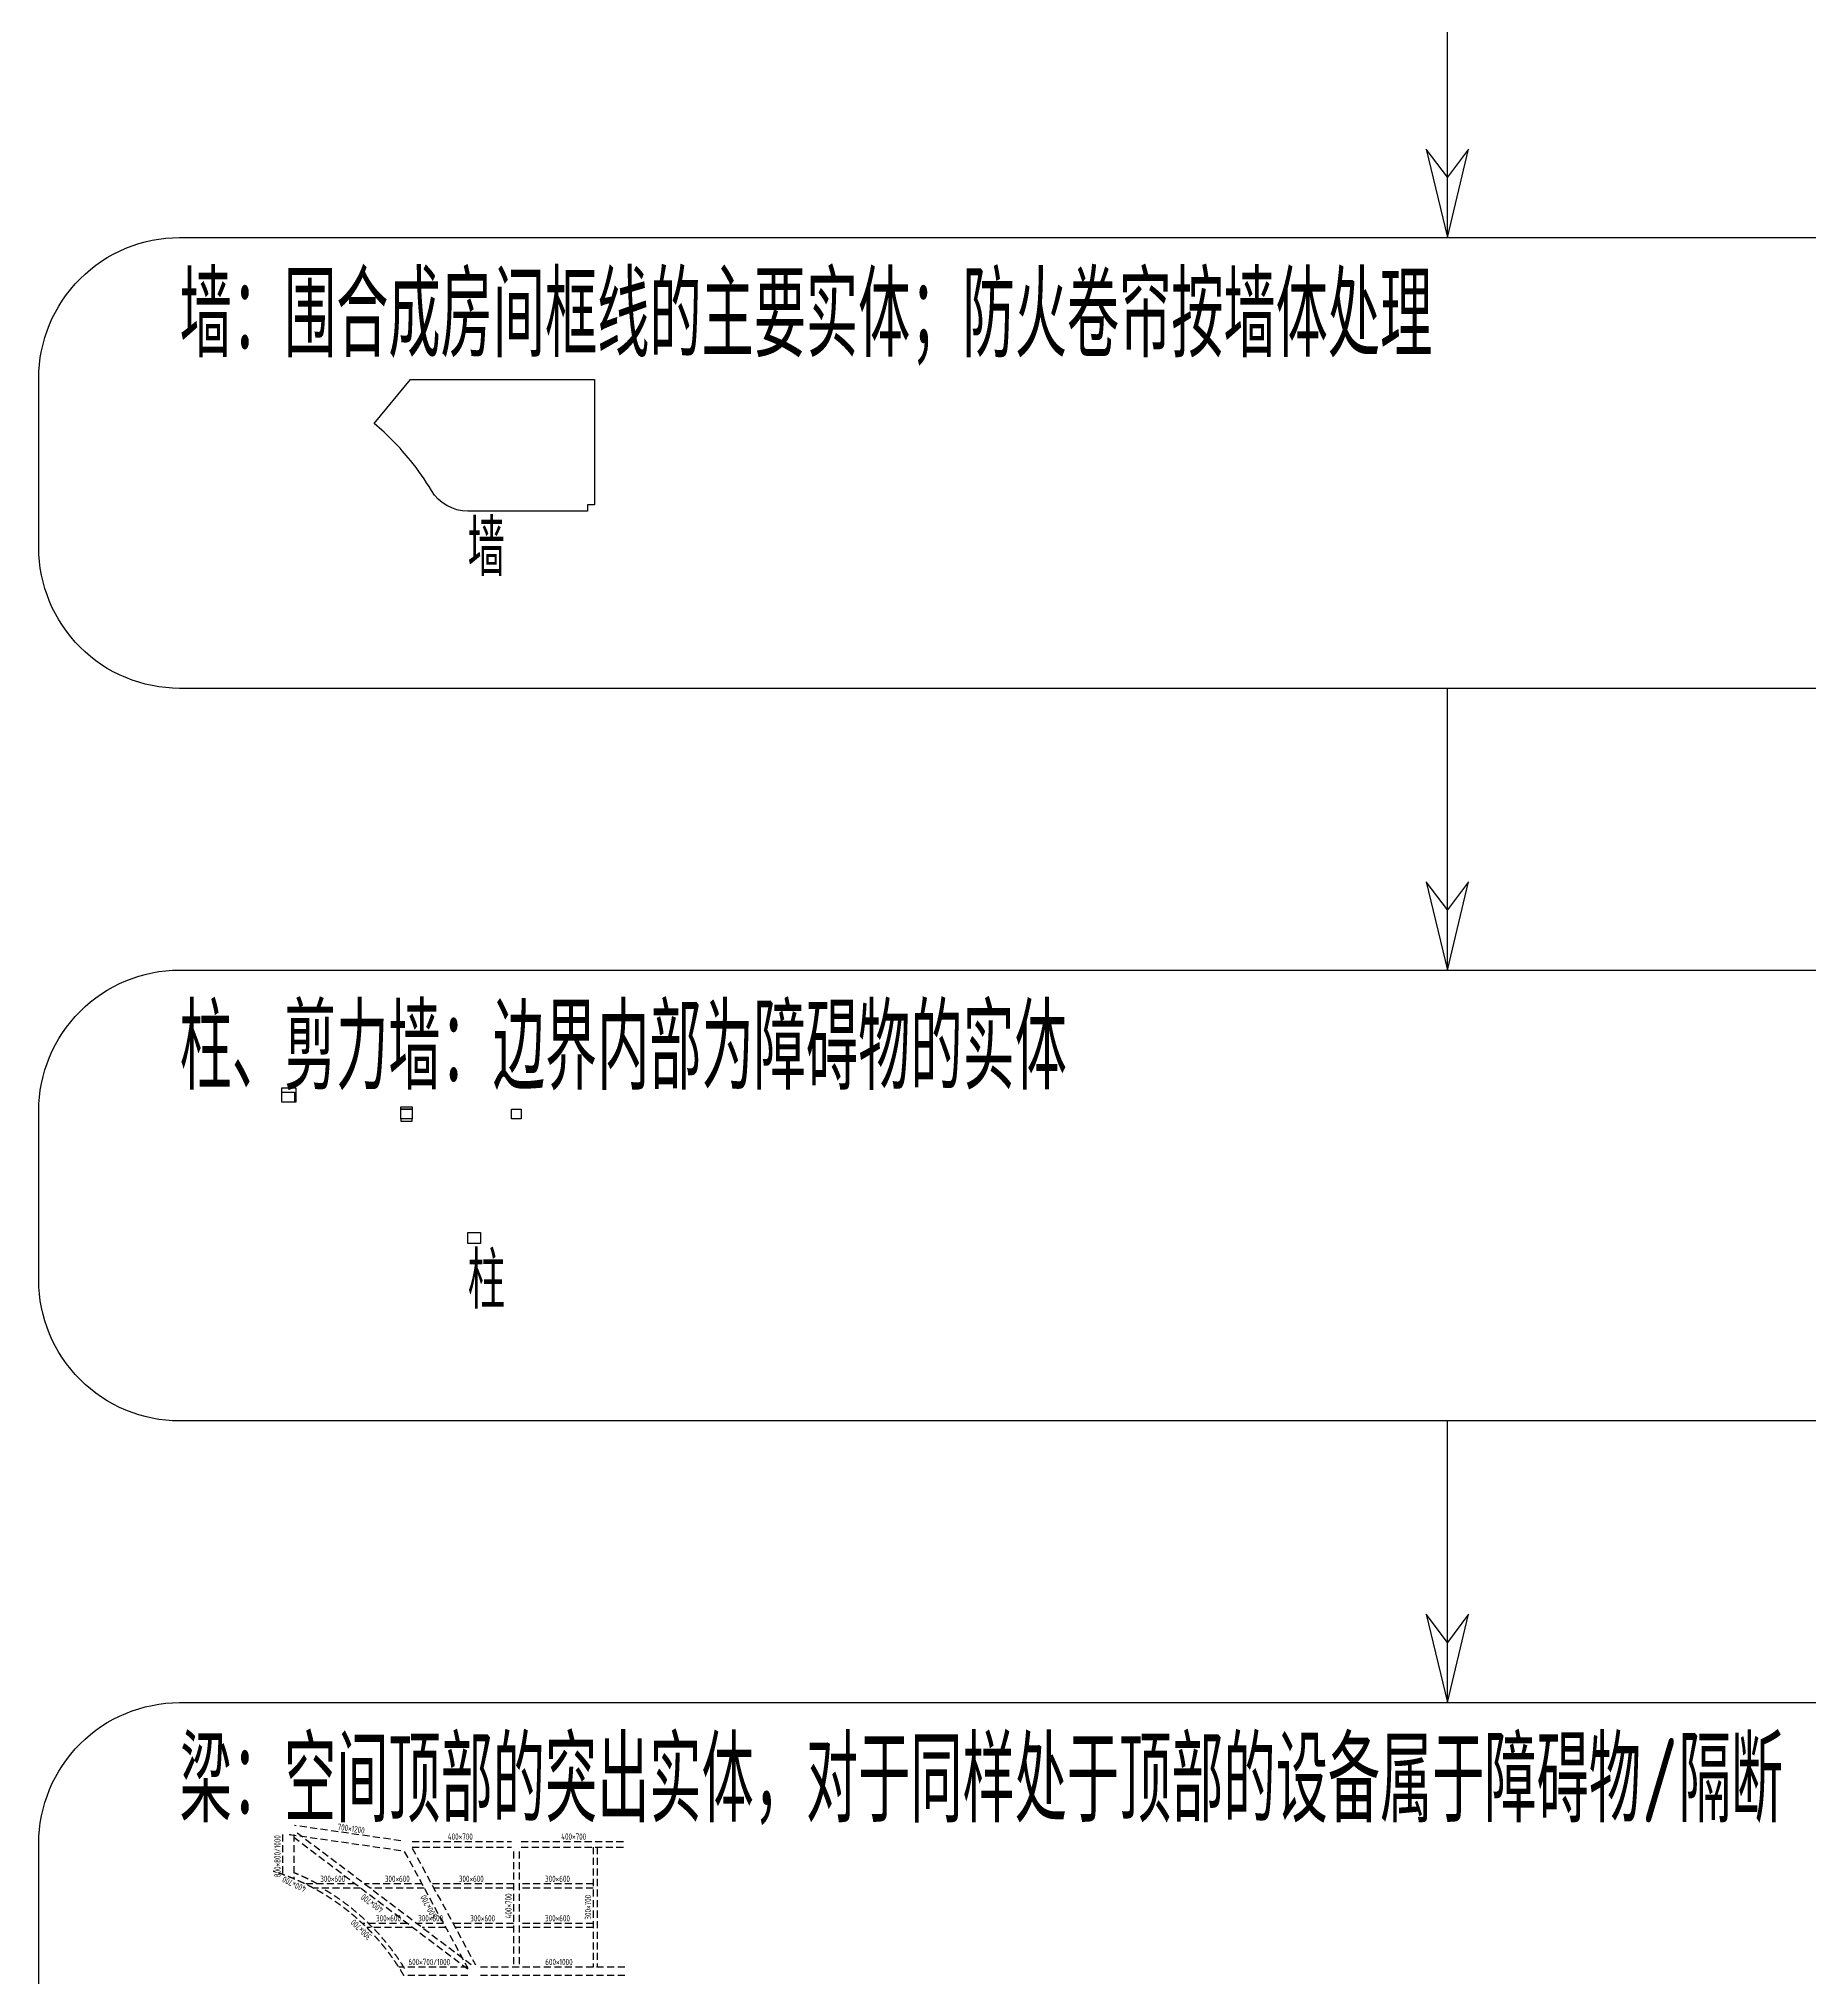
# Model space of a CAD drawing. Header units: millimetres. Extents: x -77018 to 517482, y 450785 to 1577285.
# Drawn here: x 55232 to 180914, y 1157792 to 1295397 of the extents above; entities that cross this region are included whole.
import ezdxf
from ezdxf.enums import TextEntityAlignment as Align

# ---------------------------------------------------------------- set-up
doc = ezdxf.new("R2010")
doc.units = ezdxf.units.MM
doc.header["$LTSCALE"] = 1000
doc.linetypes.add('__覆盖_S20-tplt_TEN25IN7$0$DASHED', pattern=[0.75, 0.5, -0.25])
for name, color, linetype in [('E-UNIV-DIAG', 2, 'Continuous'), ('E-UNIV-NOTE', 6, 'Continuous'), ('S_BEAM', 4, '__覆盖_S20-tplt_TEN25IN7$0$DASHED'), ('S_BEAM_SECD', 142, '__覆盖_S20-tplt_TEN25IN7$0$DASHED'), ('S_BEAM_SECD_TEXT_HORZ', 9, 'Continuous'), ('S_BEAM_SECD_TEXT_VERT', 211, 'Continuous'), ('S_BEAM_TEXT_HORZ', 7, 'Continuous'), ('S_BEAM_TEXT_VERT', 41, 'Continuous'), ('房间框线', 30, 'Continuous')]:
    doc.layers.add(name, color=color, linetype=linetype)
doc.layers.add('柱子', color=7, linetype='Continuous', plot=False)
doc.styles.add('__覆盖_S20-tplt_TEN25IN7$0$TH-STYLE1', font='Tssdeng.shx', dxfattribs={"width": 0.7, "bigfont": 'Tssdchn.shx'})
doc.styles.add('TH-STYLE3', font='tssdeng.shx', dxfattribs={"width": 0.65, "bigfont": 'tssdchn.shx'})

msp = doc.modelspace()

# ---------------------------------------------------------------- linework, layer by layer
at = {"layer": 'E-UNIV-DIAG'}
for points in [[(155232, 1281285), (155232, 1301285)], [(155232, 1281285), (156732, 1287561), (155232, 1285561), (153732, 1287561), (155232, 1281285)], [(155232, 1229285), (155232, 1249285)], [(155232, 1229285), (156732, 1235561), (155232, 1233561), (153732, 1235561), (155232, 1229285)], [(155232, 1177285), (155232, 1197285)], [(155232, 1177285), (156732, 1183561), (155232, 1181561), (153732, 1183561), (155232, 1177285)]]:
    msp.add_lwpolyline(points, dxfattribs=at)
at = {"layer": 'E-UNIV-DIAG', "color": 3}
for points in [[(245232, 1249285), (65232, 1249285, -0.4142136), (55232, 1259285), (55232, 1271285, -0.4142136), (65232, 1281285), (245232, 1281285, -0.4142136), (255232, 1271285), (255232, 1259285, -0.4142136)], [(245232, 1197285), (65232, 1197285, -0.4142136), (55232, 1207285), (55232, 1219285, -0.4142136), (65232, 1229285), (245232, 1229285, -0.4142136), (255232, 1219285), (255232, 1207285, -0.4142136)], [(245232, 1145285), (65232, 1145285, -0.4142136), (55232, 1155285), (55232, 1167285, -0.4142136), (65232, 1177285), (245232, 1177285, -0.4142136), (255232, 1167285), (255232, 1155285, -0.4142136)]]:
    msp.add_lwpolyline(points, format="xyb", close=True, dxfattribs=at)
at = {"layer": 'S_BEAM'}
for p, q in [((80932, 1167479), (73382, 1168558)), ((72532, 1167918), (72532, 1165095)), ((80932, 1166772), (72907, 1167918)), ((85682, 1158358), (73063, 1167918)), ((73332, 1167918), (73332, 1164783)), ((85935, 1158668), (73382, 1168178)), ((81732, 1167418, 0), (88782, 1167418, 0)), ((81732, 1167018, 0), (88782, 1167018, 0)), ((81732, 1166961), (86242, 1158668)), ((89482, 1167418, 0), (96832, 1167418, 0)), ((89482, 1167018, 0), (96832, 1167018, 0)), ((81181, 1166718), (85682, 1158443)), ((88932, 1166718, 0), (88932, 1158518, 0)), ((89332, 1166718, 0), (89332, 1158518, 0)), ((85682, 1158518), (80783, 1158518)), ((85682, 1157918), (81145, 1157918)), ((96832, 1158518), (86582, 1158518)), ((96832, 1157918), (86582, 1157918))]:
    msp.add_line(p, q, dxfattribs=at)
at = {"layer": 'S_BEAM_SECD'}
for p, q in [((94582, 1167018), (94582, 1158518)), ((94882, 1167018), (94882, 1158518)), ((77683, 1164418), (74139, 1164418)), ((82432, 1164418), (78345, 1164418)), ((88932, 1164418), (83115, 1164418)), ((94582, 1164418), (89332, 1164418)), ((78079, 1164118), (74727, 1164118)), ((82595, 1164118), (78741, 1164118)), ((88932, 1164118), (83278, 1164118)), ((94582, 1164118), (89332, 1164118)), ((81379, 1161618), (78205, 1161618)), ((83955, 1161618), (82074, 1161618)), ((88932, 1161618), (84638, 1161618)), ((94582, 1161618), (89332, 1161618)), ((81775, 1161318), (78517, 1161318)), ((84118, 1161318), (82437, 1161318)), ((88932, 1161318), (84801, 1161318)), ((94582, 1161318), (89332, 1161318))]:
    msp.add_line(p, q, dxfattribs=at)
for centre, radius, start, end in [((66958, 1149648), 16422, 30.2411, 72.60745), ((66974, 1149660), 16806, 61.42392, 67.76549), ((66974, 1149660), 16706, 31.60574, 59.93806)]:
    msp.add_arc(centre, radius, start, end, dxfattribs=at)
at = {"layer": '房间框线'}
msp.add_lwpolyline([(81629, 1271218), (94682, 1271218), (94682, 1262318), (94182, 1262318), (94182, 1261868), (85679, 1261868, -0.2635596), (83106, 1263326, 0.0349117), (81609, 1265469, 0.0237031), (80413, 1266815, 0.0249509), (79050, 1268076)], format="xyb", close=True, dxfattribs=at)
at = {"layer": '柱子'}
for points in [[(72482, 1220918), (73482, 1220918), (73482, 1219918), (72482, 1219918)], [(72482, 1220618), (73382, 1220618), (73382, 1219918), (72482, 1219918)], [(72482, 1220618), (73382, 1220618), (73382, 1219918), (72482, 1219918)], [(81732, 1219418), (80932, 1219418), (80932, 1219568), (81732, 1219568), (81732, 1219418)], [(80932, 1219418), (81732, 1219418), (81732, 1218718), (80932, 1218718)], [(88782, 1219418), (89482, 1219418), (89482, 1218718), (88782, 1218718)], [(81732, 1218718), (80932, 1218718), (80932, 1218568), (81732, 1218568), (81732, 1218718)], [(85682, 1210668), (86582, 1210668), (86582, 1209868), (85682, 1209868)]]:
    msp.add_lwpolyline(points, close=True, dxfattribs=at)

# ---------------------------------------------------------------- texts
at = {"layer": 'E-UNIV-NOTE', "style": 'TH-STYLE3', "width": 0.65}
for s, p in [('墙：围合成房间框线的主要实体；防火卷帘按墙体处理', (65232, 1275785)), ('柱、剪力墙：边界内部为障碍物的实体', (65232, 1223785)), ('梁：空间顶部的突出实体，对于同样处于顶部的设备属于障碍物/隔断', (65232, 1171785))]:
    msp.add_text(s, height=6000, dxfattribs=at).set_placement(p, align=Align.MIDDLE_LEFT)
at = {"layer": 'E-UNIV-NOTE', "style": 'TH-STYLE3', "width": 0.7}
for s, p in [('墙', (87004, 1259463)), ('柱', (87004, 1207463))]:
    msp.add_text(s, height=4000, dxfattribs=at).set_placement(p, align=Align.MIDDLE)
at = {"layer": 'S_BEAM_SECD_TEXT_HORZ', "style": '__覆盖_S20-tplt_TEN25IN7$0$TH-STYLE1', "width": 0.7}
for p in [(75214, 1164418), (79798, 1164418), (85051, 1164418), (91171, 1164418), (79174, 1161618), (82165, 1161618), (85859, 1161618), (91171, 1161618)]:
    msp.add_text('300×600', height=450, rotation=0.00002, dxfattribs=at).set_placement(p, align=Align.BOTTOM_LEFT)
at = {"layer": 'S_BEAM_SECD_TEXT_VERT', "style": '__覆盖_S20-tplt_TEN25IN7$0$TH-STYLE1', "width": 0.7}
for s, rotation, p in [('400×700', 154.19385, (74317, 1164331, 0)), ('300×700', 90.00002, (94582, 1161880)), ('300×700', 136.05591, (79001, 1160818, 0))]:
    msp.add_text(s, height=450, rotation=rotation, dxfattribs=at).set_placement(p, align=Align.BOTTOM_LEFT)
at = {"layer": 'S_BEAM_TEXT_HORZ', "style": '__覆盖_S20-tplt_TEN25IN7$0$TH-STYLE1', "width": 0.7}
for s, rotation, p in [('700×1200', 351.69121, (76396, 1168127)), ('400×700', 359.82153, (84265, 1167418, 0)), ('400×700', 359.82153, (92315, 1167418, 0)), ('600×700/1000', 359.82153, (81471, 1158518)), ('600×1000', 359.82153, (91183, 1158518))]:
    msp.add_text(s, height=450, rotation=rotation, dxfattribs=at).set_placement(p, align=Align.BOTTOM_LEFT)
at = {"layer": 'S_BEAM_TEXT_VERT', "style": '__覆盖_S20-tplt_TEN25IN7$0$TH-STYLE1', "width": 0.7}
for s, rotation, p in [('800×800/1000', 90.00002, (72533, 1164883)), ('400×700', 143.76515, (79821, 1162799)), ('600×700', 118.07019, (83642, 1162194)), ('400×700', 90.00002, (88932, 1161964, 0))]:
    msp.add_text(s, height=450, rotation=rotation, dxfattribs=at).set_placement(p, align=Align.BOTTOM_LEFT)

doc.saveas('drawing.dxf')
